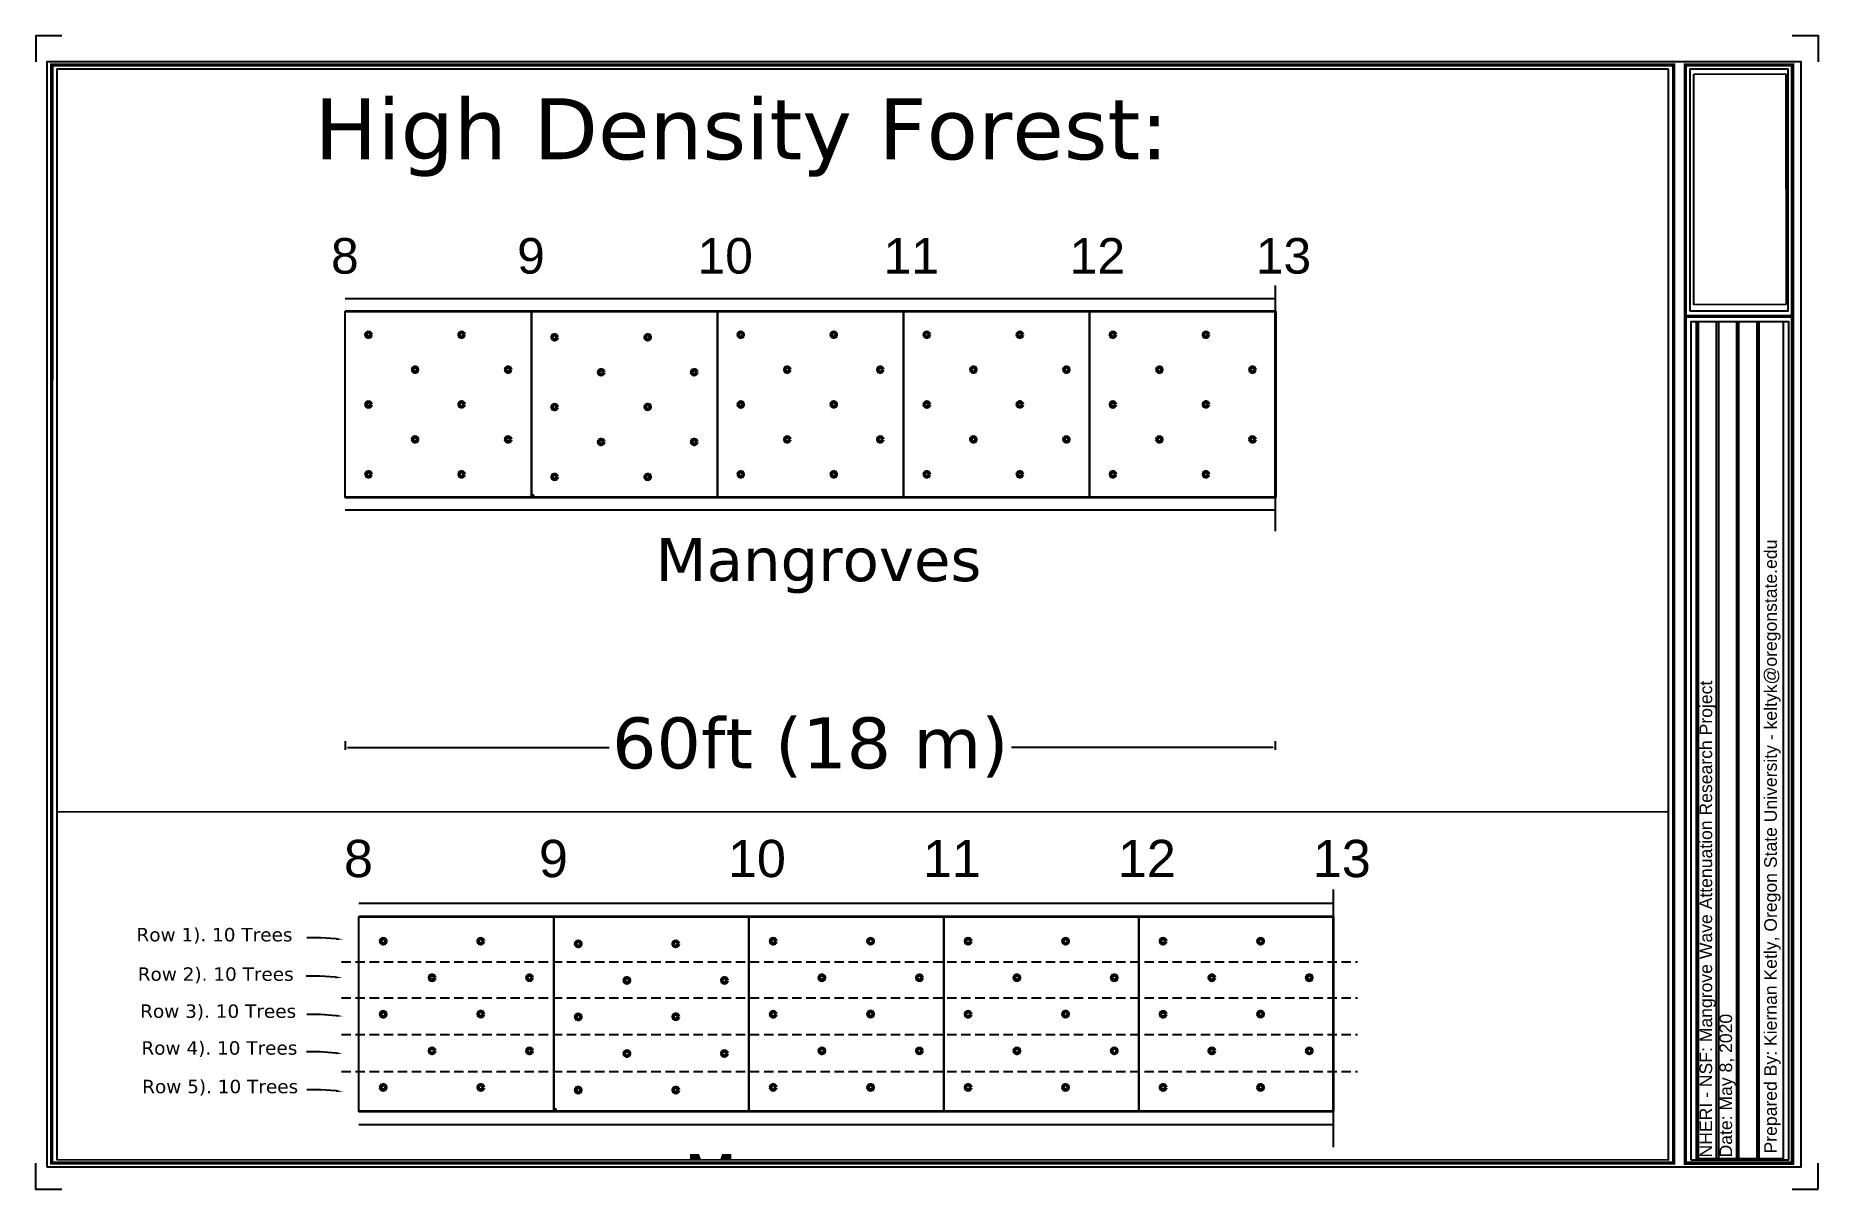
# Paper-space layout 'HD Forest' of a CAD drawing. Header units: feet. Extents: x -9.9 to 37.6, y -9.3 to 21.4.
# The model-space entities are those that its viewports show. They can reach past a viewport. Long polylines and large blocks are cut down to what shows.
import ezdxf
from ezdxf import colors
from ezdxf.entities.mleader import LeaderData, LeaderLine
from ezdxf.math import Vec2, Vec3

# ---------------------------------------------------------------- set-up
doc = ezdxf.new("R2010")
doc.units = ezdxf.units.FT
doc.header["$MEASUREMENT"] = 0
doc.header["$PDMODE"] = 35
doc.linetypes.add('DASHED2', pattern=[0.375, 0.25, -0.125])
for name, color, linetype in [(').5 layer template', 7, 'Continuous'), ('ATM Mangroves', 3, 'Continuous'), ('BRD', 7, 'Continuous'), ('G-ANNO-NPLT', 40, 'Continuous'), ('G-ANNO-SYMB-NPLT', 11, 'Continuous'), ('No of Bays', 2, 'Continuous'), ('Slabs', 7, 'Continuous'), ('Viewport', 2, 'Continuous')]:
    doc.layers.add(name, color=color, linetype=linetype)
doc.layers.add('Plot View', color=2, linetype='Continuous', plot=False)
doc.styles.add('_ATM-F2', font='arial.ttf')
doc.styles.get("Standard").update_dxf_attribs({"font": 'verdana.ttf'})
doc.dimstyles.new('Meters', dxfattribs={"dimscale": 0.25, "dimtxt": 1, "dimasz": 0.18, "dimexe": 0.178, "dimexo": 0.0625, "dimgap": 0.09, "dimtad": 0, "dimtih": 1, "dimtoh": 1, "dimzin": 0, "dimdsep": 46, "dimtxsty": 'Standard', "dimcen": 0.09, "dimazin": 0, "dimtfac": 1, "dimtofl": 0, "dimtmove": 0, "dimatfit": 3, "dimfxl": 0.5, "dimfxlon": 1, "dimtolj": 1, "dimtzin": 0, "dimarcsym": 0})
picture_1 = doc.add_image_def('image1.jpg', size_in_pixel=(2000, 800))

# ---------------------------------------------------------------- blocks, each defined once
blk = doc.blocks.new('*D32')
at = {"color": 0, "lineweight": -2, "transparency": 16777216}
for p, q in [((0.603, -476.927), (0.603, -477.097)), ((18.882, -476.927), (18.882, -477.097)), ((0.648, -477.052), (5.788, -477.052)), ((18.837, -477.052), (13.697, -477.052))]:
    blk.add_line(p, q, dxfattribs=at)
at = {"color": 0, "transparency": 16777216}
for points in [[(0.648, -477.045), (0.648, -477.06), (0.603, -477.052)], [(18.837, -477.045), (18.837, -477.06), (18.882, -477.052)]]:
    blk.add_solid(points, dxfattribs=at)
at = {"layer": 'Defpoints', "color": 0, "transparency": 16777216}
for p in [(0.603, -472.137), (18.882, -472.141), (18.882, -477.052)]:
    blk.add_point(p, dxfattribs=at)
at = {"color": 0, "transparency": 16777216, "insert": (9.743, -477.052), "char_height": 0.25, "attachment_point": 5}
blk.add_mtext('\\A1;{\\H4x;60ft (18 m)}', dxfattribs=at)

msp = doc.modelspace()

# ---------------------------------------------------------------- linework, layer by layer
at = {"transparency": 33554687}
for points in [[(0.603, -468.229), (18.882, -468.229)], [(0.603, -468.229), (18.882, -468.229)], [(18.882, -468.479), (0.603, -468.479)], [(18.882, -468.479), (0.603, -468.479)], [(0.603, -472.137), (18.882, -472.137)], [(0.603, -472.137), (18.882, -472.137)], [(18.882, -472.387), (0.603, -472.387)], [(18.882, -472.387), (0.603, -472.387)]]:
    msp.add_lwpolyline(points, dxfattribs=at)
at = {"color": 1, "transparency": 33554687}
msp.add_lwpolyline([(0.603, -468.479), (18.882, -468.483), (18.882, -472.141), (0.603, -472.137)], close=True, dxfattribs=at)
msp.add_lwpolyline([(0.603, -468.479), (18.882, -468.483), (18.882, -472.141), (0.603, -472.137)], close=True, dxfattribs=at)
at = {"layer": 'ATM Mangroves', "color": 7, "transparency": 33554687}
for p, q in [((18.882, -467.97), (18.882, -472.804)), ((18.882, -467.97), (18.882, -472.804)), ((4.261, -468.484), (4.261, -468.929)), ((4.261, -472.13), (4.261, -471.685))]:
    msp.add_line(p, q, dxfattribs=at)
for points in [[(0.603, -472.13), (0.603, -468.479)], [(0.603, -472.13), (0.603, -468.479)], [(18.882, -472.137), (18.882, -468.483)], [(18.882, -472.137), (18.882, -468.483)]]:
    msp.add_lwpolyline(points, dxfattribs=at)
at = {"layer": 'ATM Mangroves', "color": 7, "lineweight": 50, "ltscale": 1.5, "transparency": 33554687}
for centre in [(1.06, -468.941), (2.889, -468.941), (8.376, -468.941), (10.204, -468.941), (12.033, -468.941), (13.862, -468.941), (15.691, -468.941), (17.52, -468.941), (4.718, -468.991), (6.547, -468.991), (1.975, -469.627), (3.804, -469.627), (9.29, -469.627), (11.119, -469.627), (12.948, -469.627), (14.776, -469.627), (16.605, -469.627), (18.434, -469.627), (5.632, -469.677), (7.461, -469.677), (1.06, -470.312), (2.889, -470.309), (4.718, -470.362), (6.547, -470.359), (8.376, -470.312), (10.204, -470.309), (12.033, -470.312), (13.862, -470.309), (15.691, -470.312), (17.52, -470.309), (1.975, -470.998), (3.804, -470.998), (5.632, -471.048), (7.461, -471.048), (9.29, -470.998), (11.119, -470.998), (12.948, -470.998), (14.776, -470.998), (16.605, -470.998), (18.434, -470.998), (1.06, -471.684), (2.889, -471.684), (4.718, -471.734), (6.547, -471.734), (8.376, -471.684), (10.204, -471.684), (12.033, -471.684), (13.862, -471.684), (15.691, -471.684), (17.52, -471.684)]:
    msp.add_circle(centre, 0.05, dxfattribs=at)
at = {"layer": 'ATM Mangroves', "color": 7, "transparency": 33554687}
for centre, start, end in [((4.261, -468.484), 270, 270.0009), ((4.261, -468.484), 270, 270.0009), ((4.261, -470.308), 89.9983, 90), ((4.261, -470.308), 270, 270.0017), ((7.918, -470.308), 89.9983, 90), ((7.918, -470.308), 270, 270.0017), ((11.576, -470.308), 89.9983, 90), ((11.576, -470.308), 270, 270.0017), ((15.234, -470.308), 89.9983, 90), ((15.234, -470.308), 270, 270.0017), ((18.891, -470.308), 89.9991, 90), ((18.891, -470.308), 89.9983, 90), ((18.891, -470.308), 89.9991, 90), ((18.891, -470.308), 89.9983, 90), ((18.891, -470.308), 270, 270.0009), ((18.891, -470.308), 270, 270.0017), ((18.891, -470.308), 270, 270.0009), ((18.891, -470.308), 270, 270.0017), ((4.261, -472.13), 89.9983, 90), ((4.261, -472.13), 0, 90), ((4.261, -472.13), 89.9983, 90)]:
    msp.add_arc(centre, 0.05, start, end, dxfattribs=at)
at = {"layer": 'Slabs', "color": 0, "transparency": 33554687}
for points in [[(0.603, -468.484), (4.261, -468.484), (4.261, -472.13), (0.603, -472.13)], [(4.261, -468.484), (7.918, -468.484), (7.918, -472.13), (4.261, -472.13)], [(7.918, -468.484), (11.576, -468.484), (11.576, -472.13), (7.918, -472.13)], [(11.576, -468.484), (15.234, -468.484), (15.234, -472.13), (11.576, -472.13)], [(15.234, -468.484), (18.891, -468.484), (18.891, -472.13), (15.234, -472.13)]]:
    msp.add_lwpolyline(points, close=True, dxfattribs=at)

# ---------------------------------------------------------------- texts
at = {"layer": ').5 layer template', "transparency": 33554687, "insert": (-0.004, -464.292), "char_height": 1.2, "attachment_point": 1}
msp.add_mtext_dynamic_manual_height_columns('High Density Forest:  ', width=22.1912, gutter_width=1, heights=[9.071], dxfattribs=at)
at = {"color": 0, "transparency": 33554687, "insert": (6.699, -472.933), "char_height": 0.85, "attachment_point": 1}
msp.add_mtext_dynamic_manual_height_columns('Mangroves', width=2.03217, gutter_width=1, heights=[0], dxfattribs=at)
at = {"layer": 'No of Bays', "color": 0, "transparency": 33554687, "char_height": 3.5, "width": 19.93909, "attachment_point": 1}
for s, insert in [('{\\f@Arial Unicode MS|b0|i0|c0|p34;\\H0.2x;8}', (0.323, -467.04)), ('{\\f@Arial Unicode MS|b0|i0|c0|p34;\\H0.2x;9}', (3.981, -467.04)), ('{\\f@Arial Unicode MS|b0|i0|c0|p34;\\H0.2x;10}', (7.527, -467.04)), ('{\\f@Arial Unicode MS|b0|i0|c0|p34;\\H0.2x;11}', (11.184, -467.04)), ('{\\f@Arial Unicode MS|b0|i0|c0|p34;\\H0.2x;12}', (14.842, -467.04)), ('{\\f@Arial Unicode MS|b0|i0|c0|p34;\\H0.2x;13}', (18.5, -467.04))]:
    msp.add_mtext(s, dxfattribs=dict(at, insert=insert))

# ---------------------------------------------------------------- dimensions: what is measured, and where the dimension line sits
at = {"color": 0, "transparency": 33554687}
dim = msp.add_linear_dim(base=(18.882, -477.052), p1=(0.603, -472.137), p2=(18.882, -472.141), text='{\\H4x;60ft (<>)}', dimstyle='Meters', override={"dimdec": 0, "dimpost": ' m'}, dxfattribs=at)
dim.commit()
dim.dimension.update_dxf_attribs({"geometry": '*D32', "text_midpoint": (9.743, -477.052)})

psp = doc.layouts.new('HD Forest')

# ---------------------------------------------------------------- linework, layer by layer
at = {"layer": 'ATM Mangroves', "color": 7, "linetype": 'DASHED2', "transparency": 33554687}
for p, q in [((-1.763, -3.267), (25.283, -3.267)), ((-1.763, -4.23), (25.283, -4.23)), ((-1.763, -5.207), (25.283, -5.207)), ((-1.763, -6.187), (25.283, -6.187))]:
    psp.add_line(p, q, dxfattribs=at)
at = {"layer": 'BRD', "color": 25, "linetype": 'Continuous', "const_width": 0.0921}
for points in [[(-9.476, -8.623), (33.702, -8.625), (33.703, 20.602), (-9.474, 20.604)], [(36.866, -8.628), (36.867, 20.602), (34.017, 20.602), (34.016, -8.628)]]:
    psp.add_lwpolyline(points, close=True, dxfattribs=at)
at = {"layer": 'BRD', "color": 85}
psp.add_lwpolyline([(33.564, 20.494), (-9.34, 20.495), (-9.341, -8.535), (33.563, -8.537), (33.564, 20.494)], dxfattribs=at)
for points in [[(34.146, 14.055), (34.146, 20.503), (36.74, 20.503), (36.739, 14.055)], [(34.168, -8.546), (34.169, 13.776), (36.763, 13.775), (36.762, -8.546)]]:
    psp.add_lwpolyline(points, close=True, dxfattribs=at)
at = {"layer": 'BRD', "color": 25, "const_width": 0.0921}
psp.add_lwpolyline([(34.016, 13.915), (36.867, 13.915)], dxfattribs=at)
at = {"layer": 'G-ANNO-SYMB-NPLT'}
for points in [[(34.308, -8.51), (34.309, 13.776)], [(34.364, -8.51), (34.365, 13.776)], [(34.847, -8.51), (34.848, 13.775)], [(34.903, -8.51), (34.903, 13.775)], [(35.385, -8.51), (35.386, 13.775)], [(35.441, -8.51), (35.442, 13.775)], [(35.924, -8.51), (35.925, 13.775)], [(35.98, -8.51), (35.981, 13.775)], [(36.623, 13.775), (36.622, -8.51)], [(36.622, -8.51), (34.308, -8.51)]]:
    psp.add_lwpolyline(points, dxfattribs=at)
at = {"layer": 'Plot View', "linetype": 'Continuous'}
for points in [[(-9.205, 21.384), (-9.902, 21.384), (-9.903, 20.686)], [(37.555, 20.685), (37.555, 21.383), (36.857, 21.383)], [(-9.904, -8.626), (-9.904, -9.324), (-9.206, -9.324)], [(37.554, -9.325), (37.554, -8.627)], [(36.856, -9.325), (37.554, -9.325)]]:
    psp.add_lwpolyline(points, dxfattribs=at)
at = {"layer": 'Plot View'}
psp.add_lwpolyline([(-9.61, -8.723), (37.1, -8.725), (37.101, 20.689), (-9.609, 20.69)], close=True, dxfattribs=at)

# ---------------------------------------------------------------- texts
at = {"layer": 'ATM Mangroves', "color": 7, "transparency": 33554687}
for s, p in [('Row 1). 10 Trees', (-7.219, -2.725)), ('Row 2). 10 Trees', (-7.186, -3.774)), ('Row 3). 10 Trees', (-7.121, -4.76)), ('Row 4). 10 Trees', (-7.088, -5.74)), ('Row 5). 10 Trees', (-7.067, -6.767))]:
    psp.add_text(s, height=0.35745, dxfattribs=at).set_placement(p)
at = {"layer": 'G-ANNO-NPLT', "color": 18, "true_color": 0x000000, "char_height": 0.335, "attachment_point": 7, "rotation": 89.9979, "style": '_ATM-F2'}
for s, insert, width in [('Prepared By: Kiernan Ketly, Oregon State University - keltyk@oregonstate.edu', (36.551, -8.371), 22.25217), ('NHERI - NSF: Mangrove Wave Attenuation Research Project', (34.828, -8.477), 13.97968), ('Date: May 8, 2020', (35.359, -8.477), 13.97968)]:
    psp.add_mtext(s, dxfattribs=dict(at, insert=insert, width=width))

# ---------------------------------------------------------------- pictures from other files: only their frames are drawn
at = {"layer": 'Viewport'}
image = psp.add_image(picture_1, insert=(36.701, 14.225), size_in_units=(6.141, 2.457), rotation=90.0728, dxfattribs=at)
image.dxf.flags = 7

# ---------------------------------------------------------------- leaders
at = {"layer": 'ATM Mangroves', "color": 7, "transparency": 33554687}
ml = psp.add_multileader_mtext('Standard', dxfattribs=at)
ml.set_content('', color=7)
ml.set_leader_properties()
ml.build(insert=Vec2(0, 0))
ml.multileader.update_dxf_attribs({"dogleg_length": 0.36, "arrow_head_size": 0.18})
ctx = ml.context
ctx.base_point, ctx.char_height, ctx.arrow_head_size, ctx.landing_gap_size, ctx.plane_origin = Vec3(-2.864, -2.629), 0.18, 0.18, 0.09, Vec3(-1.724, -2.674)
ctx.text_align_type = 2
notes = []
notes.append((ctx, [(0, (1, 1, 0), (-2.324, -2.629), (-1, 0), 0.36, [(0, [(-1.724, -2.674)], 0, [])])]))
ctx.mtext.insert, ctx.mtext.alignment, ctx.mtext.flow_direction = Vec3(-2.774, -2.539), 3, 5
ml = psp.add_multileader_mtext('Standard', dxfattribs=at)
ml.set_content('', color=7)
ml.set_leader_properties()
ml.build(insert=Vec2(0, 0))
ml.multileader.update_dxf_attribs({"dogleg_length": 0.36, "arrow_head_size": 0.18})
ctx = ml.context
ctx.base_point, ctx.char_height, ctx.arrow_head_size, ctx.landing_gap_size, ctx.plane_origin = Vec3(-2.882, -3.649), 0.18, 0.18, 0.09, Vec3(-1.742, -3.693)
ctx.text_align_type = 2
notes.append((ctx, [(0, (1, 1, 0), (-2.342, -3.649), (-1, 0), 0.36, [(0, [(-1.742, -3.693)], 0, [])])]))
ctx.mtext.insert, ctx.mtext.alignment, ctx.mtext.flow_direction = Vec3(-2.792, -3.559), 3, 5
ml = psp.add_multileader_mtext('Standard', dxfattribs=at)
ml.set_content('', color=7)
ml.set_leader_properties()
ml.build(insert=Vec2(0, 0))
ml.multileader.update_dxf_attribs({"dogleg_length": 0.36, "arrow_head_size": 0.18})
ctx = ml.context
ctx.base_point, ctx.char_height, ctx.arrow_head_size, ctx.landing_gap_size, ctx.plane_origin = Vec3(-2.864, -4.673), 0.18, 0.18, 0.09, Vec3(-1.724, -4.717)
ctx.text_align_type = 2
notes.append((ctx, [(0, (1, 1, 0), (-2.324, -4.673), (-1, 0), 0.36, [(0, [(-1.724, -4.717)], 0, [])])]))
ctx.mtext.insert, ctx.mtext.alignment, ctx.mtext.flow_direction = Vec3(-2.774, -4.583), 3, 5
ml = psp.add_multileader_mtext('Standard', dxfattribs=at)
ml.set_content('', color=7)
ml.set_leader_properties()
ml.build(insert=Vec2(0, 0))
ml.multileader.update_dxf_attribs({"dogleg_length": 0.36, "arrow_head_size": 0.18})
ctx = ml.context
ctx.base_point, ctx.char_height, ctx.arrow_head_size, ctx.landing_gap_size, ctx.plane_origin = Vec3(-2.873, -5.668), 0.18, 0.18, 0.09, Vec3(-1.733, -5.712)
ctx.text_align_type = 2
notes.append((ctx, [(0, (1, 1, 0), (-2.333, -5.668), (-1, 0), 0.36, [(0, [(-1.733, -5.712)], 0, [])])]))
ctx.mtext.insert, ctx.mtext.alignment, ctx.mtext.flow_direction = Vec3(-2.783, -5.578), 3, 5
ml = psp.add_multileader_mtext('Standard', dxfattribs=at)
ml.set_content('', color=7)
ml.set_leader_properties()
ml.build(insert=Vec2(0, 0))
ml.multileader.update_dxf_attribs({"dogleg_length": 0.36, "arrow_head_size": 0.18})
ctx = ml.context
ctx.base_point, ctx.char_height, ctx.arrow_head_size, ctx.landing_gap_size, ctx.plane_origin = Vec3(-2.864, -6.676), 0.18, 0.18, 0.09, Vec3(-1.724, -6.721)
ctx.text_align_type = 2
notes.append((ctx, [(0, (1, 1, 0), (-2.324, -6.676), (-1, 0), 0.36, [(0, [(-1.724, -6.721)], 0, [])])]))
ctx.mtext.insert, ctx.mtext.alignment, ctx.mtext.flow_direction = Vec3(-2.774, -6.586), 3, 5
for ctx, leaders in notes:
    for number, flags, end, landing, length, lines in leaders:
        leader = LeaderData()
        leader.index, (leader.has_last_leader_line, leader.has_dogleg_vector, leader.attachment_direction) = number, flags
        leader.last_leader_point, leader.dogleg_vector, leader.dogleg_length = Vec3(end), Vec3(landing), length
        for number, points, colour, breaks in lines:
            line = LeaderLine()
            line.index, line.vertices, line.color, line.breaks = number, Vec3.list(points), colors.encode_raw_color(colour), breaks
            leader.lines.append(line)
        ctx.leaders.append(leader)

# ---------------------------------------------------------------- viewports
at = {"layer": ').5 layer template', "transparency": 33554687, "view_target_point": (99.702, -486.226)}
psp.add_viewport(center=(12.111, 10.608), size=(42.905, 19.77077), view_center_point=(-88.931, 15.207), view_height=14.59683, dxfattribs=at)
psp.add_viewport(center=(12.111, -3.906), size=(42.905, 9.25808), view_center_point=(-89.649, 16.449), view_height=6.52443, status=3, dxfattribs=at)

doc.saveas('drawing.dxf')
